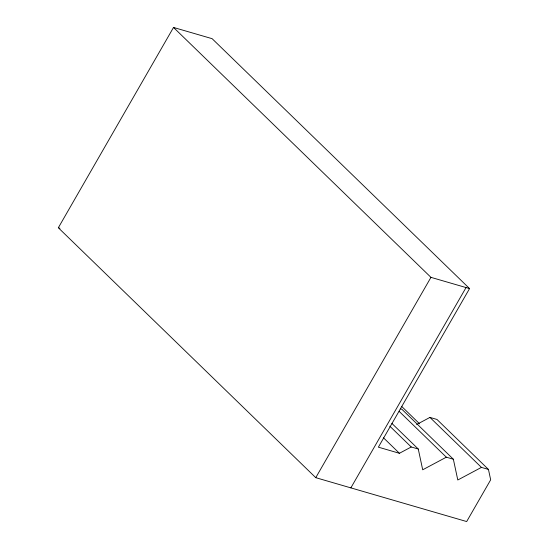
<?xml version="1.0" encoding="UTF-8"?>
<svg xmlns="http://www.w3.org/2000/svg" width="549" height="549" viewBox="0 0 549 549"><rect width="100%" height="100%" fill="white"/><g stroke="black" fill="none" stroke-linecap="round" stroke-linejoin="round"><path stroke-width="0.82" d="M58.331 227.766L173.518 27.45L212.12 38.677L469.56 288.582L378.371 447.161L399.425 453.289L411.242 446.982L418.263 449.02L422.703 469.793L446.337 457.187L453.357 459.225L457.797 479.998L481.432 467.391L488.452 469.429L490.669 479.819L466.671 521.55L315.764 477.671L58.331 227.766L59.971 228.247M315.764 477.671L430.951 277.355L173.518 27.45M350.859 487.876L466.046 287.559M416.65 424.501L429.942 417.412L436.963 419.45L488.452 469.429M430.951 277.355L469.56 288.582M400.31 408.792L401.868 409.245L453.357 459.225M429.942 417.412L481.432 467.391M401.772 406.521L419.614 423.849M399.144 411.366L446.337 457.187M391.904 423.437L418.263 449.02M389.79 426.154L411.242 446.982M383.49 437.814L399.425 453.289"/></g></svg>
